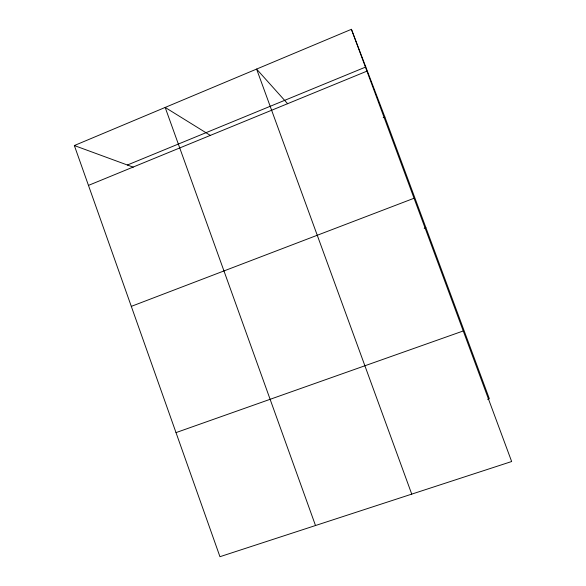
<?xml version="1.0" encoding="UTF-8"?>
<svg xmlns="http://www.w3.org/2000/svg" width="586" height="586" viewBox="0 0 586 586"><rect width="100%" height="100%" fill="white"/><g stroke="black" fill="none" stroke-linecap="round" stroke-linejoin="round"><path stroke-width="0.88" d="M351.417 29.3L511.651 461.526L219.955 556.7L74.349 145.54L351.417 29.3L384.885 117.032L489.332 398.736L487.603 399.33M127.389 165.01L365.796 66.994M88.464 185.396L366.931 71.155M383.185 117.705L384.885 117.032M131.308 306.368L414.053 198.251M424.205 228.306L425.905 227.668M176.012 432.607L463.248 330.965M74.349 145.54L133.271 167.171M210.528 135.534L165.171 107.436L315.502 525.525M287.653 103.729L256.595 69.082L411.746 494.123"/></g></svg>
